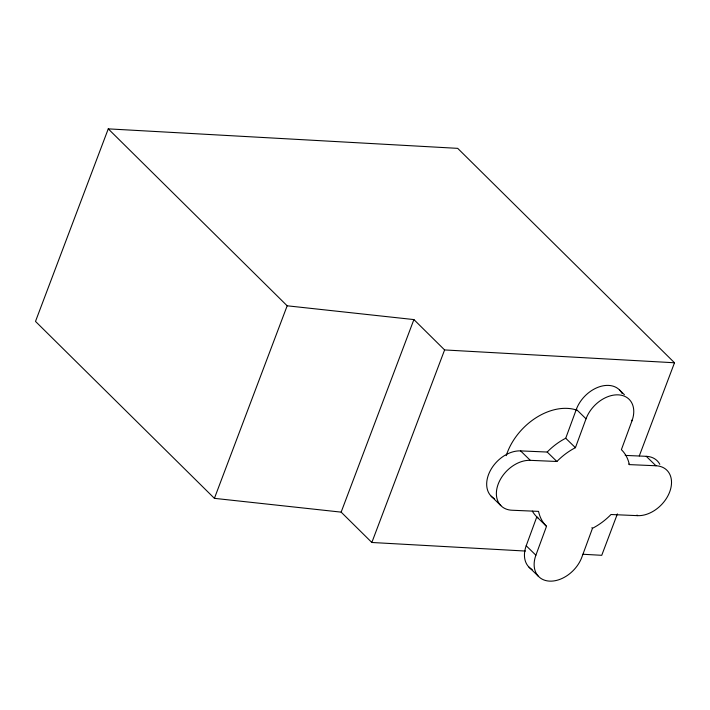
<?xml version="1.0" encoding="UTF-8"?>
<svg xmlns="http://www.w3.org/2000/svg" width="710" height="710" viewBox="0 0 710 710"><rect width="100%" height="100%" fill="white"/><g stroke="black" fill="none" stroke-linecap="round" stroke-linejoin="round"><path stroke-width="1.06" d="M532.189 569.58A28.711 20.297 -45.8 0 1 526.199 545.759L536.804 516.889L546.505 526.332L535.89 555.202A28.711 20.297 -45.8 0 0 549.709 581.135A28.711 20.297 -45.8 0 0 581.863 557.181L592.477 528.311A53.587 37.887 -45.8 0 0 611.008 514.51L637.607 515.655A28.711 20.297 -45.8 0 0 669.77 491.693A28.711 20.297 -45.8 0 0 655.951 465.76L646.251 456.317L625.199 455.403M494.435 498.677A28.711 20.297 -45.8 0 1 490.557 470.189A28.711 20.297 -45.8 0 1 520.59 450.894L547.188 452.039A53.587 37.887 -45.8 0 1 565.719 438.239L576.334 409.368A28.711 20.297 -45.8 0 1 599 386.923A28.711 20.297 -45.8 0 1 622.058 393.42M546.505 526.332A53.587 37.887 -45.8 0 1 538.544 511.377L511.945 510.233A28.711 20.297 -45.8 0 1 498.127 484.291A28.711 20.297 -45.8 0 1 530.29 460.337L556.889 461.482A53.587 37.887 -45.8 0 1 575.419 447.682L586.034 418.811A28.711 20.297 -45.8 0 1 618.188 394.849A28.711 20.297 -45.8 0 1 632.006 420.79L621.392 449.661A53.587 37.887 -45.8 0 1 629.353 464.606L655.951 465.76M639.293 455.926L674.5 362.766L457.702 148.355L108.257 128.865L35.5 321.408L214.411 498.349L341.146 512.132L371.845 542.484L525.48 551.058M214.411 498.349L287.168 305.797L108.257 128.865M341.146 512.132L413.903 319.58L287.168 305.797M371.845 542.484L444.602 349.941L413.903 319.58M617.389 513.898L601.743 555.309L582.954 554.261M444.602 349.941L674.5 362.766M619.573 390.021L624.427 394.742M631.403 420.205L632.006 420.79M576.334 409.368L586.034 418.811M628.749 464.021L629.353 464.606M565.719 438.239L575.419 447.682M637.003 515.061L637.607 515.655M547.188 452.039L556.889 461.482M520.59 450.894L530.29 460.337M591.874 527.725L592.477 528.311M491.169 496.184L500.861 505.627M526.199 545.759L535.89 555.202M528.923 567.086L538.624 576.529M537.985 517.972A53.587 37.887 -45.8 0 1 532.322 511.111M646.251 456.317A28.711 20.297 -45.8 0 1 659.821 464.322M506.23 455.651A53.587 37.887 -45.8 0 1 576.742 410.114"/></g></svg>
